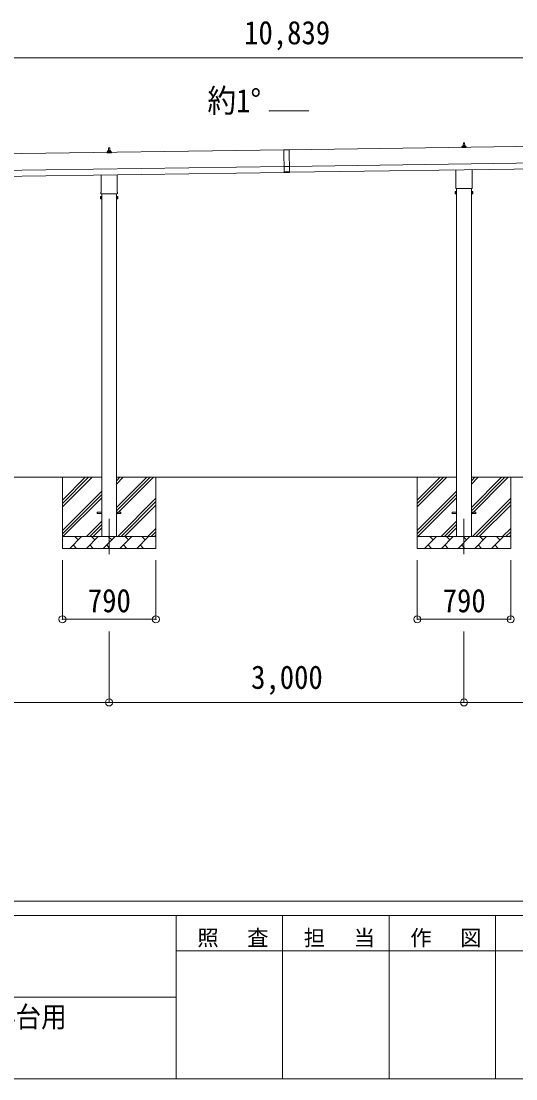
# Model space of a CAD drawing. Units: millimetres at full size, sheet at 1:60. Extents: x -16864 to 16864, y -11640 to 11640.
# Drawn here: x 4092 to 8275, y -11640 to -2708 of the extents above; entities that cross this region are included whole.
import ezdxf
from ezdxf.enums import TextEntityAlignment as Align

# ---------------------------------------------------------------- set-up
doc = ezdxf.new("R2010")
doc.units = ezdxf.units.MM
doc.header["$LTSCALE"] = 60
doc.header["$PDMODE"] = 32
doc.header["$PDSIZE"] = 60
doc.linetypes.add('CHAIN1', pattern=[8, 5, -1, 1, -1])
for name, color, linetype, lineweight in [('0-1_Defpoints', 7, 'CHAIN1', 9), ('0-2_TEXT1', 4, 'Continuous', 9), ('0-3_SHAPE', 7, 'Continuous', 9), ('0-7_PARTS2', 7, 'Continuous', 9), ('0-8_TABLE1', 6, 'Continuous', 9), ('F-0', 7, 'Continuous', 9)]:
    doc.layers.add(name, color=color, linetype=linetype, lineweight=lineweight)
doc.styles.add('ＭＳ ゴシック', font='')
doc.styles.get('ＭＳ ゴシック').set_extended_font_data('MS Gothic')

msp = doc.modelspace()

# ---------------------------------------------------------------- linework, layer by layer
at = {"layer": '0-1_Defpoints'}
for p, q in [((4836.29, -6909.99), (4836.29, -7258.99)), ((7836.29, -6909.99), (7836.29, -7258.99))]:
    msp.add_line(p, q, dxfattribs=at)
at = {"layer": '0-2_TEXT1'}
for p, q in [((6524.2, -3464.16), (6188.2, -3468.96)), ((11723.99, -3717.33), (6359.04, -3793.97)), ((7830.6, -3760.02), (7831.33, -3736.49)), ((7832.33, -3735.52), (7840.87, -3735.52)), ((7841.87, -3736.49), (7842.6, -3760.02)), ((6314.04, -3794.61), (949.09, -3871.26)), ((4818.35, -3818.37), (4818.35, -3810.66)), ((4854.85, -3818.37), (4818.35, -3818.37)), ((4818.73, -3809.87), (4854.47, -3809.87)), ((4819.11, -3809.69), (4825.83, -3808.06)), ((4826.22, -3807.87), (4846.98, -3807.87)), ((4826.6, -3807.09), (4826.6, -3802.87)), ((4827.6, -3802.87), (4845.6, -3802.87)), ((4830.6, -3802.87), (4831.33, -3779.35)), ((4832.33, -3778.37), (4840.87, -3778.37)), ((4841.87, -3779.35), (4842.6, -3802.87)), ((4846.6, -3807.09), (4846.6, -3802.87)), ((4854.08, -3809.69), (4847.36, -3808.06)), ((4854.85, -3818.37), (4854.85, -3810.66)), ((6314.03, -3793.61), (6359.02, -3792.97)), ((6314.03, -3793.61), (6316.78, -3986.1)), ((6359.04, -3793.97), (6314.04, -3794.61)), ((6359.02, -3792.97), (6361.77, -3985.45)), ((7818.35, -3775.52), (7818.35, -3767.8)), ((7854.85, -3775.52), (7818.35, -3775.52)), ((7818.73, -3767.02), (7854.47, -3767.02)), ((7819.11, -3766.83), (7825.83, -3765.2)), ((7826.22, -3765.02), (7846.98, -3765.02)), ((7826.6, -3764.23), (7826.6, -3760.02)), ((7827.6, -3760.02), (7845.6, -3760.02)), ((7846.6, -3764.23), (7846.6, -3760.02)), ((7854.08, -3766.83), (7847.36, -3765.2)), ((7854.85, -3775.52), (7854.85, -3767.8)), ((6361.04, -3933.96), (11725.99, -3857.32)), ((6361.75, -3983.95), (11726.7, -3907.31)), ((951.09, -4011.24), (6316.04, -3934.6)), ((951.8, -4061.24), (6316.76, -3984.6)), ((4767.99, -4152.36), (4767.99, -4006.72)), ((4904.59, -4004.77), (4904.59, -4152.36)), ((6361.05, -3934.96), (6316.06, -3935.6)), ((6361.7, -3980.45), (6316.71, -3981.1)), ((6361.77, -3985.45), (6316.78, -3986.1)), ((7767.99, -4109.5), (7767.99, -3963.86)), ((7904.59, -3961.91), (7904.59, -4109.5)), ((4762.29, -4190.63), (4763.05, -4189.32)), ((4762.29, -4190.63), (4762.29, -4207.63)), ((4769.29, -4194.23), (4763.05, -4194.23)), ((4766.29, -4161.13), (4766.29, -4155.63)), ((4904.23, -4164.63), (4768.36, -4164.63)), ((4773.79, -4164.63), (4773.79, -7059.99)), ((4898.79, -7059.99), (4898.79, -4164.63)), ((4903.29, -4194.23), (4909.53, -4194.23)), ((4906.29, -4155.63), (4906.29, -4161.13)), ((4910.29, -4190.63), (4909.53, -4189.32)), ((4910.29, -4190.63), (4910.29, -4207.63)), ((7762.29, -4147.78), (7763.05, -4146.46)), ((7762.29, -4147.78), (7762.29, -4164.78)), ((7762.29, -4164.78), (7763.05, -4166.09)), ((7769.29, -4151.37), (7763.05, -4151.37)), ((7769.29, -4161.18), (7763.05, -4161.18)), ((7769.29, -4166.09), (7763.05, -4166.09)), ((7766.29, -4118.28), (7766.29, -4112.78)), ((7904.23, -4121.78), (7768.36, -4121.78)), ((7771.79, -4165.48), (7769.29, -4165.48)), ((7773.79, -4121.78), (7773.79, -7059.99)), ((7898.79, -7059.99), (7898.79, -4121.78)), ((7900.79, -4165.48), (7903.29, -4165.48)), ((7903.29, -4151.37), (7909.53, -4151.37)), ((7903.29, -4161.18), (7909.53, -4161.18)), ((7903.29, -4166.09), (7909.53, -4166.09)), ((7906.29, -4112.78), (7906.29, -4118.28)), ((7910.29, -4147.78), (7909.53, -4146.46)), ((7910.29, -4164.78), (7909.53, -4166.09)), ((7910.29, -4147.78), (7910.29, -4164.78)), ((4762.29, -4207.63), (4763.05, -4208.95)), ((4769.29, -4204.04), (4763.05, -4204.04)), ((4769.29, -4208.95), (4763.05, -4208.95)), ((4771.79, -4208.33), (4769.29, -4208.33)), ((4900.79, -4208.33), (4903.29, -4208.33)), ((4903.29, -4204.04), (4909.53, -4204.04)), ((4903.29, -4208.95), (4909.53, -4208.95)), ((4910.29, -4207.63), (4909.53, -4208.95)), ((4736.29, -6855.49), (4773.79, -6855.49)), ((4736.29, -6864.49), (4736.29, -6855.49)), ((4736.29, -6855.49), (4773.79, -6855.49)), ((4736.29, -6864.49), (4736.29, -6855.49)), ((4736.29, -6864.49), (4773.79, -6864.49)), ((4736.29, -6864.49), (4773.79, -6864.49)), ((4898.79, -6855.49), (4936.29, -6855.49)), ((4898.79, -6855.49), (4936.29, -6855.49)), ((4898.79, -6864.49), (4936.29, -6864.49)), ((4898.79, -6864.49), (4936.29, -6864.49)), ((4936.29, -6864.49), (4936.29, -6855.49)), ((4936.29, -6864.49), (4936.29, -6855.49)), ((7736.29, -6855.49), (7773.79, -6855.49)), ((7736.29, -6864.49), (7736.29, -6855.49)), ((7736.29, -6855.49), (7773.79, -6855.49)), ((7736.29, -6864.49), (7736.29, -6855.49)), ((7736.29, -6864.49), (7773.79, -6864.49)), ((7736.29, -6864.49), (7773.79, -6864.49)), ((7898.79, -6855.49), (7936.29, -6855.49)), ((7898.79, -6855.49), (7936.29, -6855.49)), ((7898.79, -6864.49), (7936.29, -6864.49)), ((7898.79, -6864.49), (7936.29, -6864.49)), ((7936.29, -6864.49), (7936.29, -6855.49)), ((7936.29, -6864.49), (7936.29, -6855.49))]:
    msp.add_line(p, q, dxfattribs=at)
for points in [[(4769.29, -4208.95), (4769.29, -4189.32), (4763.05, -4189.32)], [(4769.29, -4208.33), (4769.29, -4189.93), (4771.79, -4189.93)], [(4903.29, -4208.33), (4903.29, -4189.93), (4900.79, -4189.93)], [(4903.29, -4208.95), (4903.29, -4189.32), (4909.53, -4189.32)], [(7769.29, -4166.09), (7769.29, -4146.46), (7763.05, -4146.46)], [(7769.29, -4165.48), (7769.29, -4147.08), (7771.79, -4147.08)], [(7903.29, -4165.48), (7903.29, -4147.08), (7900.79, -4147.08)], [(7903.29, -4166.09), (7903.29, -4146.46), (7909.53, -4146.46)]]:
    msp.add_lwpolyline(points, dxfattribs=at)
for points in [[(4771.79, -4209.63), (4771.79, -4188.63), (4773.79, -4188.63), (4773.79, -4209.63)], [(4900.79, -4209.63), (4900.79, -4188.63), (4898.79, -4188.63), (4898.79, -4209.63)], [(7771.79, -4166.78), (7771.79, -4145.78), (7773.79, -4145.78), (7773.79, -4166.78)], [(7900.79, -4166.78), (7900.79, -4145.78), (7898.79, -4145.78), (7898.79, -4166.78)]]:
    msp.add_lwpolyline(points, close=True, dxfattribs=at)
for centre, radius, start, end in [((7832.33, -3736.52), 1, 90, 178.60509), ((7840.87, -3736.52), 1, 1.39491, 90), ((4819.35, -3810.66), 1, 103.62699, 180), ((4825.6, -3807.09), 1, 283.62699, 0), ((4830.68, -3803.51), 4.13, 90, 171.17633), ((4827.6, -3803.87), 1, 90, 180), ((4832.33, -3779.37), 1, 90, 178.60509), ((4839.93, -3802.87), 4.83, 133.60282, 180), ((4833.27, -3802.87), 4.83, 0, 46.39718), ((4840.87, -3779.37), 1, 1.39491, 90), ((4842.51, -3803.51), 4.13, 8.82367, 90), ((4845.6, -3803.87), 1, 0, 90), ((4847.6, -3807.09), 1, 180, 256.37301), ((4853.85, -3810.66), 1, 0, 76.37301), ((7819.35, -3767.8), 1, 103.62699, 180), ((7825.6, -3764.23), 1, 283.62699, 0), ((7830.68, -3760.65), 4.13, 90, 171.17633), ((7827.6, -3761.02), 1, 90, 180), ((7839.93, -3760.02), 4.83, 133.60282, 180), ((7833.27, -3760.02), 4.83, 0, 46.39718), ((7842.51, -3760.65), 4.13, 8.82367, 90), ((7845.6, -3761.02), 1, 0, 90), ((7847.6, -3764.23), 1, 180, 256.37301), ((7853.85, -3767.8), 1, 0, 76.37301), ((4778.53, -4199.13), 16.24, 162.41205, 197.58795), ((4766.64, -4191.77), 4.34, 145.61575, 214.38425), ((4770.29, -4155.63), 4, 125.09963, 180), ((4770.29, -4161.13), 4, 180, 194.47751), ((4770.29, -4161.13), 4, 194.47751, 241.04498), ((4902.29, -4161.13), 4, 298.95502, 345.52249), ((4902.29, -4155.63), 4, 0, 54.90037), ((4902.29, -4161.13), 4, 345.52249, 0), ((4894.05, -4199.13), 16.24, 342.41205, 17.58795), ((4905.95, -4191.77), 4.34, 325.61575, 34.38425), ((7778.53, -4156.28), 16.24, 162.41205, 197.58795), ((7766.64, -4148.92), 4.34, 145.61575, 214.38425), ((7766.64, -4163.64), 4.34, 145.61575, 214.38425), ((7770.29, -4112.78), 4, 125.09963, 180), ((7770.29, -4118.28), 4, 180, 194.47751), ((7770.29, -4118.28), 4, 194.47751, 241.04498), ((7902.29, -4118.28), 4, 298.95502, 345.52249), ((7902.29, -4112.78), 4, 0, 54.90037), ((7902.29, -4118.28), 4, 345.52249, 0), ((7894.05, -4156.28), 16.24, 342.41205, 17.58795), ((7905.95, -4148.92), 4.34, 325.61575, 34.38425), ((7905.95, -4163.64), 4.34, 325.61575, 34.38425), ((4766.64, -4206.49), 4.34, 145.61575, 214.38425), ((4905.95, -4206.49), 4.34, 325.61575, 34.38425)]:
    msp.add_arc(centre, radius, start, end, dxfattribs=at)
at = {"layer": '0-3_SHAPE'}
for p, q in [((4773.79, -6559.99), (1898.79, -6559.99)), ((4441.29, -6559.99), (4441.29, -7159.99)), ((4441.29, -6753.47), (4634.77, -6559.99)), ((4441.29, -6781.76), (4663.06, -6559.99)), ((4441.29, -6810.04), (4691.34, -6559.99)), ((7773.79, -6559.99), (4898.79, -6559.99)), ((4898.79, -6588.81), (4927.62, -6559.99)), ((4898.79, -6617.1), (4955.9, -6559.99)), ((4898.79, -6871.66), (5210.46, -6559.99)), ((4898.79, -6815.09), (5153.89, -6559.99)), ((4898.79, -6843.37), (5182.18, -6559.99)), ((5231.29, -6559.99), (5231.29, -7159.99)), ((7441.29, -6559.99), (7441.29, -7159.99)), ((7441.29, -6753.47), (7634.77, -6559.99)), ((7441.29, -6781.76), (7663.06, -6559.99)), ((7441.29, -6810.04), (7691.34, -6559.99)), ((10773.79, -6559.99), (7898.79, -6559.99)), ((7898.79, -6588.81), (7927.62, -6559.99)), ((7898.79, -6617.1), (7955.9, -6559.99)), ((7898.79, -6871.66), (8210.46, -6559.99)), ((7898.79, -6815.09), (8153.89, -6559.99)), ((7898.79, -6843.37), (8182.18, -6559.99)), ((8231.29, -6559.99), (8231.29, -7159.99)), ((4441.29, -7008.03), (4773.79, -6675.53)), ((7441.29, -7008.03), (7773.79, -6675.53)), ((4441.29, -7036.31), (4773.79, -6703.81)), ((4445.9, -7059.99), (4773.79, -6732.1)), ((4908.45, -7059.99), (5231.29, -6737.15)), ((4936.73, -7059.99), (5231.29, -6765.43)), ((7441.29, -7036.31), (7773.79, -6703.81)), ((7445.9, -7059.99), (7773.79, -6732.1)), ((7908.45, -7059.99), (8231.29, -6737.15)), ((7936.73, -7059.99), (8231.29, -6765.43)), ((4965.02, -7059.99), (5231.29, -6793.72)), ((7965.02, -7059.99), (8231.29, -6793.72)), ((4643.89, -7059.99), (4773.79, -6930.09)), ((4672.18, -7059.99), (4773.79, -6958.37)), ((7643.89, -7059.99), (7773.79, -6930.09)), ((7672.18, -7059.99), (7773.79, -6958.37)), ((4700.46, -7059.99), (4773.79, -6986.66)), ((5163.01, -7059.99), (5231.29, -6991.71)), ((5191.29, -7059.99), (5231.29, -7019.99)), ((5219.58, -7059.99), (5231.29, -7048.27)), ((7700.46, -7059.99), (7773.79, -6986.66)), ((8163.01, -7059.99), (8231.29, -6991.71)), ((8191.29, -7059.99), (8231.29, -7019.99)), ((8219.58, -7059.99), (8231.29, -7048.27)), ((4441.29, -7059.99), (5231.29, -7059.99)), ((4503.45, -7159.99), (4603.45, -7059.99)), ((4532, -7131.44), (4560.56, -7159.99)), ((4574.9, -7088.54), (4546.34, -7059.99)), ((4644.87, -7159.99), (4744.87, -7059.99)), ((4673.42, -7131.44), (4701.98, -7159.99)), ((4716.32, -7088.54), (4687.76, -7059.99)), ((4786.29, -7159.99), (4886.29, -7059.99)), ((4814.85, -7131.44), (4843.4, -7159.99)), ((4857.74, -7088.54), (4829.19, -7059.99)), ((4927.71, -7159.99), (5027.71, -7059.99)), ((4956.27, -7131.44), (4984.82, -7159.99)), ((4999.16, -7088.54), (4970.61, -7059.99)), ((5069.14, -7159.99), (5169.14, -7059.99)), ((5097.69, -7131.44), (5126.24, -7159.99)), ((5140.58, -7088.54), (5112.03, -7059.99)), ((7441.29, -7059.99), (8231.29, -7059.99)), ((7503.45, -7159.99), (7603.45, -7059.99)), ((7532, -7131.44), (7560.56, -7159.99)), ((7574.9, -7088.54), (7546.34, -7059.99)), ((7644.87, -7159.99), (7744.87, -7059.99)), ((7673.42, -7131.44), (7701.98, -7159.99)), ((7716.32, -7088.54), (7687.76, -7059.99)), ((7786.29, -7159.99), (7886.29, -7059.99)), ((7814.85, -7131.44), (7843.4, -7159.99)), ((7857.74, -7088.54), (7829.19, -7059.99)), ((7927.71, -7159.99), (8027.71, -7059.99)), ((7956.27, -7131.44), (7984.82, -7159.99)), ((7999.16, -7088.54), (7970.61, -7059.99)), ((8069.14, -7159.99), (8169.14, -7059.99)), ((8097.69, -7131.44), (8126.24, -7159.99)), ((8140.58, -7088.54), (8112.03, -7059.99)), ((5231.29, -7159.99), (4441.29, -7159.99)), ((8231.29, -7159.99), (7441.29, -7159.99))]:
    msp.add_line(p, q, dxfattribs=at)
at = {"layer": '0-7_PARTS2', "color": 4}
for p, q in [((6188.2, -3468.96), (6188.2, -3464.16)), ((6188.2, -3464.16), (6524.2, -3464.16))]:
    msp.add_line(p, q, dxfattribs=at)
at = {"layer": '0-8_TABLE1'}
for p, q in [((11757, -3017.35), (918.08, -3017.35)), ((4441.29, -7758.99), (4441.29, -7258.99)), ((5231.29, -7758.99), (5231.29, -7258.99)), ((7441.29, -7758.99), (7441.29, -7258.99)), ((8231.29, -7758.99), (8231.29, -7258.99)), ((4441.29, -7758.99), (5231.29, -7758.99)), ((7441.29, -7758.99), (8231.29, -7758.99)), ((4836.29, -8460.99), (4836.29, -7860.99)), ((7836.29, -8460.99), (7836.29, -7860.99)), ((4836.29, -8460.99), (1836.29, -8460.99)), ((7836.29, -8460.99), (4836.29, -8460.99)), ((10836.29, -8460.99), (7836.29, -8460.99))]:
    msp.add_line(p, q, dxfattribs=at)
for p in [(4441.29, -7758.99), (5231.29, -7758.99), (7441.29, -7758.99), (8231.29, -7758.99), (4836.29, -8460.99), (7836.29, -8460.99)]:
    msp.add_point(p, dxfattribs=at)
at = {"layer": 'F-0', "color": 5, "lineweight": 5}
for p, q in [((-16864.12, -10140), (16015.88, -10140)), ((-16864.12, -10260), (10682.37, -10260)), ((5402.37, -10260), (5402.37, -11640)), ((6302.37, -10260), (6302.37, -11640)), ((7202.37, -10260), (7202.37, -11640)), ((8102.36, -10260), (8102.36, -11640)), ((5402.37, -10560), (9002.37, -10560)), ((-6897.63, -10950), (5402.37, -10950)), ((-16864.12, -11640), (16015.88, -11640))]:
    msp.add_line(p, q, dxfattribs=at)

# ---------------------------------------------------------------- texts
at = {"layer": '0-7_PARTS2', "style": 'ＭＳ ゴシック', "width": 0.9}
msp.add_text('約1°', height=197.9, dxfattribs=at).set_placement((5667.11, -3536.71), align=Align.BOTTOM_LEFT)
at = {"layer": '0-8_TABLE1', "color": 7, "style": 'ＭＳ ゴシック', "width": 0.9}
for s, p in [('10,839', (5977.54, -2962.35)), ('790', (4656.29, -7758.99)), ('790', (7656.29, -7758.99)), ('3,000', (6036.29, -8405.99))]:
    msp.add_text(s, height=197.9, dxfattribs=at).set_placement(p, align=Align.BOTTOM_LEFT)
at = {"layer": 'F-0', "style": 'ＭＳ ゴシック', "width": 0.9}
msp.add_text('積雪50cm仕様\u3000たて(2)連棟\u30004台用', height=176, dxfattribs=at).set_placement((1022.37, -11256.91), align=Align.BOTTOM_LEFT)
at = {"layer": 'F-0', "char_height": 132, "attachment_point": 7, "style": 'ＭＳ ゴシック'}
for s, insert in [('\\T1.17;照\u3000査', (5582.37, -10530)), ('\\T1.17;担\u3000当', (6482.37, -10530)), ('\\T1.17;作\u3000図', (7382.37, -10530))]:
    msp.add_mtext(s, dxfattribs=dict(at, insert=insert))

doc.saveas('drawing.dxf')
